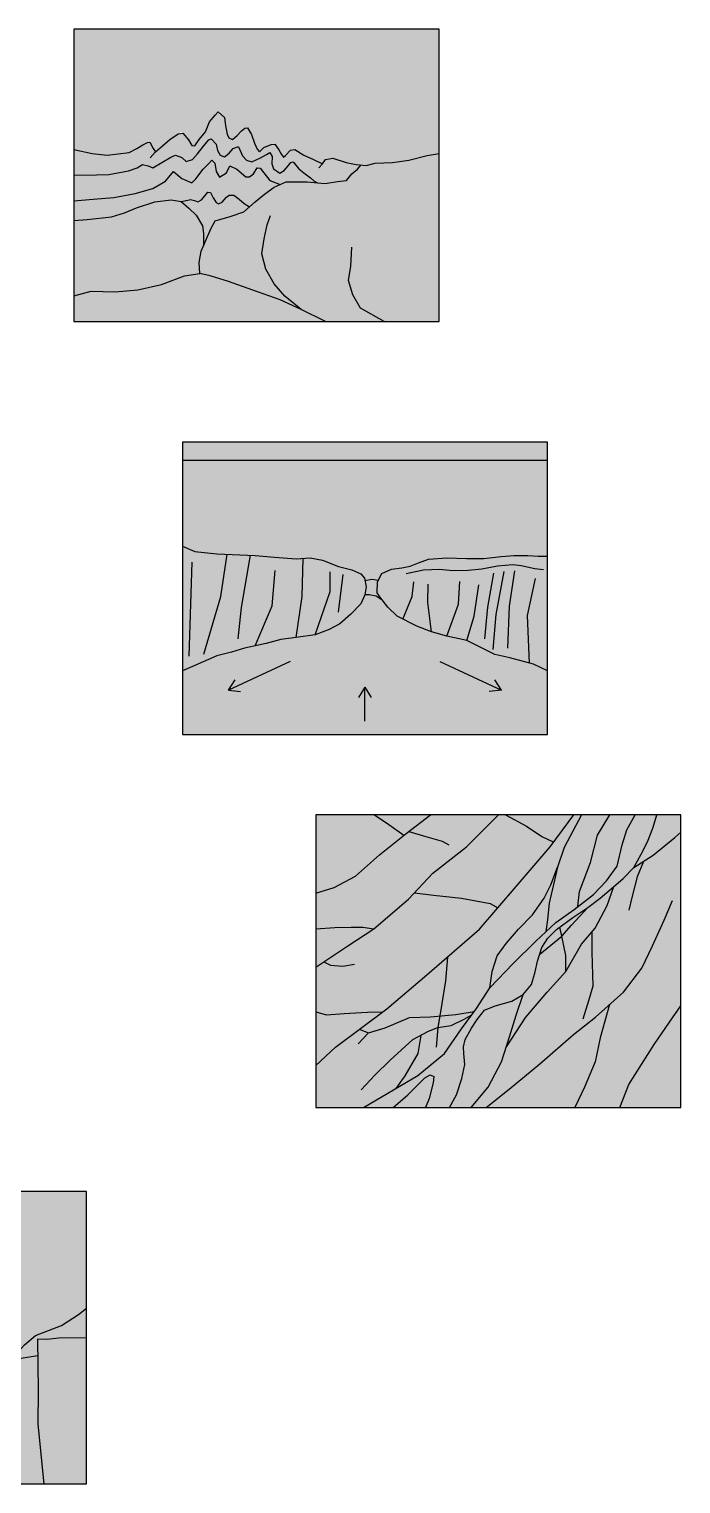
# Model space of a CAD drawing. Header units: millimetres. Extents: x 39 to 1913, y -1214 to 273.
# Drawn here: x 623 to 712.2, y -667.9 to -468.9 of the extents above; entities that cross this region are included whole.
import ezdxf

# ---------------------------------------------------------------- set-up
doc = ezdxf.new("R2010")
doc.units = ezdxf.units.MM

msp = doc.modelspace()

# ---------------------------------------------------------------- hatches: boundary and pattern name
at = {"true_color": 0xc3daea}
h = msp.add_hatch(color=254, dxfattribs=at)
h.dxf.hatch_style = 1
h.paths.add_polyline_path([(679.08, -468.89), (629.08, -468.89), (629.08, -485.37), (631.59, -485.91), (633.65, -486.14), (636.67, -485.79), (637.71, -485.2), (638.99, -484.4), (639.48, -484.37), (639.96, -485.23), (640.27, -485.66), (641.21, -484.85), (642.25, -483.97), (643.83, -482.93), (644.77, -484.04), (645.25, -484.79), (645.65, -484.87), (646.23, -484), (647.12, -482.93), (647.66, -481.58), (648.83, -480.21), (649.72, -480.99), (649.83, -482.12), (650.06, -483.25), (650.31, -483.75), (650.81, -483.98), (651.43, -483.43), (652.37, -482.46), (652.85, -482.41), (653.39, -483.31), (653.81, -484.5), (654.2, -485.33), (654.5, -485.66), (655.11, -485.1), (656.51, -484.51), (657.13, -485.42), (657.51, -486.06), (657.79, -486.4), (658.07, -486.17), (658.77, -485.43), (659.32, -485.38), (660.58, -486.14), (661.9, -486.73), (663.15, -487.3), (663.52, -486.74), (664.55, -486.55), (666.36, -487.15), (667.75, -487.41), (669.11, -487.53), (670.35, -487.23), (672.73, -487.12), (674.94, -486.81), (677.47, -486.17), (679.08, -485.89)])
at = {"true_color": 0xcdbaae}
h = msp.add_hatch(color=9, dxfattribs=at)
h.dxf.hatch_style = 1
h.paths.add_polyline_path([(650.06, -483.25), (649.83, -482.12), (649.72, -480.99), (648.83, -480.22), (648.44, -480.66), (647.66, -481.58), (647.12, -482.93), (646.23, -484), (645.65, -484.87), (645.25, -484.79), (644.77, -484.04), (644, -483.14), (643.37, -483.23), (642.25, -483.97), (641.21, -484.85), (640.27, -485.66), (639.96, -485.23), (639.48, -484.37), (639.19, -484.39), (638.52, -484.7), (637.71, -485.2), (636.67, -485.79), (633.65, -486.14), (631.59, -485.91), (629.08, -485.37), (629.08, -488.89), (632.17, -488.83), (633.9, -488.8), (636.59, -488.28), (637.76, -487.85), (638.49, -487.4), (639.28, -487.57), (639.9, -487.85), (641.15, -487.13), (642.35, -486.4), (642.99, -486.12), (643.85, -486.46), (644.48, -486.99), (645.35, -486.72), (646, -485.96), (646.84, -484.89), (647.59, -484.03), (647.89, -483.91), (648.56, -484.62), (648.76, -485.48), (649.1, -486.14), (649.69, -486.37), (650.33, -485.86), (650.92, -485.21), (651.48, -484.98), (651.64, -484.98), (652.18, -486.22), (652.74, -486.82), (653.45, -487.03), (654.65, -486.52), (655.48, -486.04), (655.94, -485.78), (656.23, -486.3), (656.2, -487.3), (656.43, -487.98), (656.96, -488.38), (657.29, -488.58), (657.9, -488.25), (658.43, -487.6), (658.8, -487.15), (659.12, -487.05), (659.89, -487.98), (660.58, -488.55), (661.5, -489.24), (661.95, -489.64), (662.44, -489.92), (663.51, -490), (665.17, -489.75), (666.43, -489.61), (667.15, -488.68), (667.9, -488.04), (668.43, -487.47), (667.75, -487.41), (666.36, -487.15), (664.55, -486.55), (663.52, -486.74), (663.15, -487.3), (661.9, -486.73), (660.58, -486.14), (659.32, -485.38), (658.77, -485.43), (658.07, -486.17), (657.79, -486.4), (657.51, -486.06), (657.13, -485.42), (656.59, -484.63), (656.12, -484.67), (655.11, -485.1), (654.5, -485.66), (654.2, -485.33), (653.81, -484.5), (653.39, -483.31), (652.85, -482.41), (652.48, -482.45), (652.04, -482.79), (651.43, -483.43), (650.81, -483.98), (650.31, -483.75)])
at = {"true_color": 0xb59d8a}
h = msp.add_hatch(color=253, dxfattribs=at)
h.dxf.hatch_style = 1
h.paths.add_polyline_path([(641.62, -489.67), (642.74, -488.35), (643.89, -489.33), (645.25, -489.91), (645.81, -489.38), (646.81, -488.07), (647.57, -487.26), (647.97, -486.81), (648.41, -487.21), (648.56, -488.36), (649.03, -489.14), (649.97, -488.57), (650.45, -487.59), (651.41, -488.06), (652.63, -489.08), (653.15, -489.11), (653.69, -488.69), (654.18, -487.86), (654.6, -487.9), (655.9, -489.6), (657.32, -490.13), (658.14, -489.76), (661.01, -489.79), (662.44, -489.92), (661.95, -489.64), (661.5, -489.24), (660.58, -488.55), (659.89, -487.98), (659.12, -487.05), (658.8, -487.15), (658.43, -487.6), (657.9, -488.25), (657.29, -488.58), (656.96, -488.38), (656.43, -487.98), (656.2, -487.3), (656.23, -486.3), (655.94, -485.78), (655.48, -486.04), (654.65, -486.52), (653.45, -487.03), (652.74, -486.82), (652.18, -486.22), (651.64, -484.98), (651.48, -484.98), (650.92, -485.21), (650.33, -485.86), (649.69, -486.37), (649.1, -486.14), (648.76, -485.48), (648.56, -484.62), (647.89, -483.91), (647.59, -484.03), (646.84, -484.89), (646, -485.96), (645.35, -486.72), (644.48, -486.99), (643.85, -486.46), (642.99, -486.12), (642.35, -486.4), (641.15, -487.13), (639.9, -487.85), (639.28, -487.57), (638.49, -487.4), (637.76, -487.85), (636.59, -488.28), (633.9, -488.8), (632.17, -488.83), (629.08, -488.89), (629.08, -492.39), (631.74, -492.14), (634.54, -491.91), (637.47, -491.38), (639.89, -490.68)])
at = {"true_color": 0xe2927a}
h = msp.add_hatch(color=33, dxfattribs=at)
h.dxf.hatch_style = 1
h.paths.add_polyline_path([(646.54, -499.27), (646.84, -498.6), (646.82, -496.83), (646.69, -495.82), (645.82, -494.35), (644.85, -493.38), (643.76, -492.45), (642.41, -492.23), (640.19, -492.51), (637.66, -493.32), (636, -494.04), (634.25, -494.57), (630.9, -494.95), (629.08, -495.07), (629.08, -505.36), (631.47, -504.72), (634.76, -504.81), (637.85, -504.57), (641.09, -503.82), (644.23, -502.62), (646.32, -502.32), (646.23, -500.82)])
h.paths.add_polyline_path([(679.08, -485.89), (677.47, -486.17), (674.94, -486.81), (672.73, -487.12), (670.35, -487.23), (669.11, -487.53), (668.43, -487.47), (667.9, -488.04), (667.15, -488.68), (666.43, -489.61), (665.17, -489.75), (663.51, -490), (662.44, -489.92), (661.01, -489.79), (658.14, -489.76), (656.49, -490.5), (655.21, -491.47), (653.9, -492.5), (652.34, -493.9), (650.47, -494.53), (648.44, -495.12), (647.82, -496.21), (647.13, -497.92), (646.54, -499.27), (646.23, -500.82), (646.32, -502.32), (647.77, -502.62), (650.26, -503.42), (654.25, -504.81), (657.33, -505.91), (660.22, -507.26), (663.56, -508.89), (679.08, -508.89)])
at = {"true_color": 0xa1886f}
h = msp.add_hatch(color=45, dxfattribs=at)
h.dxf.hatch_style = 1
h.paths.add_polyline_path([(640.19, -492.51), (642.41, -492.23), (643.76, -492.45), (644.7, -492.3), (645.06, -492.19), (645.6, -492.33), (646.07, -492.53), (646.57, -492.24), (647.06, -491.67), (647.42, -491.19), (647.8, -491.24), (648.15, -491.95), (648.56, -492.62), (648.9, -492.79), (649.41, -492.54), (649.98, -491.9), (650.35, -491.62), (650.98, -491.61), (651.7, -492.17), (652.41, -492.73), (653.12, -493.2), (653.9, -492.5), (655.21, -491.47), (656.49, -490.5), (657.32, -490.13), (655.9, -489.6), (654.6, -487.9), (654.18, -487.86), (653.69, -488.69), (653.15, -489.11), (652.63, -489.08), (651.41, -488.06), (650.45, -487.59), (649.97, -488.57), (649.03, -489.14), (648.56, -488.36), (648.41, -487.21), (647.97, -486.81), (647.57, -487.26), (646.81, -488.07), (645.81, -489.38), (645.25, -489.91), (643.89, -489.33), (642.74, -488.35), (641.62, -489.67), (639.89, -490.68), (637.47, -491.38), (634.54, -491.91), (631.74, -492.14), (629.08, -492.39), (629.08, -495.07), (630.9, -494.95), (634.25, -494.57), (636, -494.04), (637.66, -493.32)])
at = {"true_color": 0x927760}
h = msp.add_hatch(color=35, dxfattribs=at)
h.dxf.hatch_style = 1
h.paths.add_polyline_path([(652.34, -493.9), (653.12, -493.2), (652.41, -492.73), (651.7, -492.17), (650.98, -491.61), (650.35, -491.62), (649.98, -491.9), (649.41, -492.54), (648.9, -492.79), (648.56, -492.62), (648.15, -491.95), (647.8, -491.24), (647.42, -491.19), (647.06, -491.67), (646.57, -492.24), (646.07, -492.53), (645.6, -492.33), (645.06, -492.19), (644.7, -492.3), (643.76, -492.45), (644.85, -493.38), (645.82, -494.35), (646.69, -495.82), (646.82, -496.83), (646.84, -498.6), (647.13, -497.92), (647.82, -496.21), (648.44, -495.12), (650.47, -494.53)])
at = {"true_color": 0xefb68b}
h = msp.add_hatch(color=31, dxfattribs=at)
h.dxf.hatch_style = 1
h.paths.add_polyline_path([(654.25, -504.81), (650.26, -503.42), (647.77, -502.62), (646.32, -502.32), (644.23, -502.62), (641.09, -503.82), (637.85, -504.57), (634.76, -504.81), (631.47, -504.72), (629.08, -505.36), (629.08, -508.89), (663.56, -508.89), (660.22, -507.26), (657.33, -505.91)])
at = {"true_color": 0xc3daea}
h = msp.add_hatch(color=254, dxfattribs=at)
h.dxf.hatch_style = 1
h.paths.add_polyline_path([(693.94, -525.4), (643.94, -525.4), (643.94, -527.87), (693.94, -527.87)])
at = {"true_color": 0x6788b2}
h = msp.add_hatch(color=163, dxfattribs=at)
h.dxf.hatch_style = 1
h.paths.add_polyline_path([(693.94, -527.87), (643.94, -527.87), (643.94, -539.61), (645.66, -540.35), (648.65, -540.65), (653.91, -540.89), (656.55, -541.12), (659.51, -541.36), (661.46, -541.21), (663.12, -541.54), (665.34, -542.39), (667.14, -542.84), (668.39, -543.43), (668.89, -544.02), (668.94, -544.31), (669.88, -544.12), (670.78, -544.26), (671.23, -543.37), (672.59, -542.78), (674.01, -542.57), (675.13, -542.36), (676.29, -541.92), (677.65, -541.42), (680.14, -541.21), (682.86, -541.33), (685.23, -541.3), (687.57, -541.03), (689.31, -540.91), (691.24, -540.91), (692.66, -541), (693.94, -541)])
at = {"true_color": 0x42736c}
h = msp.add_hatch(color=127, dxfattribs=at)
h.dxf.hatch_style = 1
h.paths.add_polyline_path([(693.94, -541), (692.66, -541), (691.24, -540.91), (689.31, -540.91), (687.57, -541.03), (685.23, -541.3), (682.86, -541.33), (680.14, -541.21), (677.65, -541.42), (676.29, -541.92), (675.13, -542.36), (674.01, -542.57), (672.59, -542.78), (671.23, -543.37), (670.67, -544.49), (670.61, -546), (670.96, -546.57), (672.06, -547.99), (673.36, -549.2), (676.05, -550.59), (678.06, -551.33), (680.17, -551.92), (682.89, -552.54), (686.74, -554.44), (688.78, -554.88), (692.03, -555.77), (693.94, -556.68)])
h.paths.add_polyline_path([(669.1, -545.18), (668.89, -544.02), (668.39, -543.43), (667.14, -542.84), (665.34, -542.39), (663.12, -541.54), (661.46, -541.21), (660.48, -541.28), (660.36, -546.53), (659.51, -552.13), (662.11, -551.74), (664.04, -551.03), (665.52, -550.23), (667.03, -548.93), (668.36, -547.51), (668.92, -546.3)])
h.paths.add_polyline_path([(660.48, -541.28), (659.51, -541.36), (656.55, -541.12), (653.91, -540.89), (648.65, -540.65), (645.66, -540.35), (643.94, -539.61), (643.94, -556.68), (645.66, -555.97), (648.68, -554.61), (650.69, -554.11), (652.43, -553.58), (655.42, -552.96), (657.41, -552.39), (659.51, -552.13), (660.36, -546.53)])
at = {"true_color": 0xd06f6c}
h = msp.add_hatch(color=13, dxfattribs=at)
h.dxf.hatch_style = 1
h.paths.add_polyline_path([(670.67, -544.49), (670.78, -544.26), (669.88, -544.12), (668.94, -544.31), (669.1, -545.18), (668.92, -546.3), (669.53, -546.28), (670.47, -546.47), (671.29, -546.99), (670.96, -546.57), (670.61, -546)])
at = {"true_color": 0xefb68b}
h = msp.add_hatch(color=31, dxfattribs=at)
h.dxf.hatch_style = 1
h.paths.add_polyline_path([(693.94, -556.68), (692.03, -555.77), (688.78, -554.88), (686.74, -554.44), (682.89, -552.54), (680.17, -551.92), (678.06, -551.33), (676.05, -550.59), (673.36, -549.2), (672.06, -547.99), (671.29, -546.99), (670.47, -546.47), (669.53, -546.28), (668.92, -546.3), (668.36, -547.51), (667.03, -548.93), (665.52, -550.23), (664.04, -551.03), (662.11, -551.74), (659.51, -552.13), (657.41, -552.39), (655.42, -552.96), (652.43, -553.58), (650.69, -554.11), (648.68, -554.61), (645.66, -555.97), (643.94, -556.68), (643.94, -565.4), (693.94, -565.4)])
at = {"true_color": 0xe2927a}
h = msp.add_hatch(color=33, dxfattribs=at)
h.dxf.hatch_style = 1
h.paths.add_polyline_path([(712.2, -602.53), (710.62, -604.73), (708.53, -607.82), (705.07, -613.26), (703.82, -616.4), (712.2, -616.4)], flags=17)
h.paths.add_polyline_path([(708.53, -607.82), (710.62, -604.73), (712.2, -602.53), (712.2, -578.75), (711.37, -579.49), (708.4, -581.89), (705.76, -583.59), (704.3, -585.11), (703, -586.19), (702.11, -588.8), (700.46, -591.9), (698.59, -594.07), (696.42, -597.83), (693.88, -600.66), (690.96, -604.07), (688.3, -608.12), (687.64, -610.18), (685.79, -613.63), (683.48, -616.4), (685.54, -616.4), (688.68, -613.89), (692.87, -610.43), (697.48, -606.45), (700.52, -604.05), (702.43, -602.34), (701.15, -606.87), (700.47, -610.17), (699, -613.63), (697.69, -616.4), (703.82, -616.4), (705.07, -613.26)])
h.paths.add_polyline_path([(700.47, -610.17), (701.15, -606.87), (702.43, -602.34), (700.52, -604.05), (697.48, -606.45), (692.87, -610.43), (688.68, -613.89), (685.54, -616.4), (697.69, -616.4), (699, -613.63)], flags=17)
h.paths.add_polyline_path([(696.42, -597.83), (696.42, -595.62), (695.89, -592.99), (694.9, -593.81), (692.87, -595.45), (692.58, -596.4), (692.26, -597.84), (691.75, -599.61), (690.59, -600.96), (689.66, -603.78), (688.74, -606.74), (688.3, -608.12), (690.96, -604.07), (693.88, -600.66)], flags=17)
h.paths.add_polyline_path([(700.46, -591.9), (702.11, -588.8), (703, -586.19), (702.65, -586.48), (701.14, -587.8), (699.46, -589.07), (697.21, -591.48), (695.89, -592.99), (696.42, -595.62), (696.42, -597.83), (698.59, -594.07)], flags=17)
h.paths.add_polyline_path([(697.21, -591.48), (699.46, -589.07), (697.39, -590.43), (695.6, -591.76), (695.89, -592.99)], flags=17)
h.paths.add_polyline_path([(695.6, -591.76), (695.18, -592.07), (693.99, -593.26), (693.16, -594.51), (692.87, -595.45), (694.9, -593.81), (695.89, -592.99)], flags=17)
h.paths.add_polyline_path([(689.66, -603.78), (690.59, -600.96), (689.05, -601.86), (686.77, -602.53), (685.3, -603.11), (684.3, -604.39), (683.51, -605.57), (682.65, -607.13), (682.41, -608.1), (682.49, -609.02), (682.63, -610.54), (682.21, -612.44), (681.49, -614.7), (680.51, -616.4), (683.48, -616.4), (685.79, -613.63), (687.64, -610.18), (688.74, -606.74)])
h.paths.add_polyline_path([(678.27, -613.06), (678.37, -612.16), (677.87, -611.95), (677.13, -612.37), (675.98, -613.52), (674.82, -614.67), (672.8, -616.4), (677.22, -616.4), (677.74, -615.19)], flags=17)
h.paths.add_polyline_path([(679.81, -609.04), (682.16, -605.67), (683.58, -603.73), (682.52, -604.34), (680.75, -605.2), (678.9, -605.48), (677.65, -605.99), (676.57, -606.55), (676.17, -609.04), (674.42, -612.07), (673.19, -613.81), (676.18, -612.06)])
h.paths.add_polyline_path([(676.17, -609.04), (676.57, -606.55), (677.65, -605.99), (678.9, -605.48), (679.2, -603.88), (677.9, -603.99), (675.03, -604.09), (671.73, -605.51), (669.44, -606.19), (668.15, -605.72), (664.89, -608.15), (662.2, -610.67), (662.2, -616.4), (668.76, -616.4), (673.19, -613.81), (674.42, -612.07)])
h.paths.add_polyline_path([(679.45, -602.21), (679.97, -599.08), (680.23, -595.83), (677.41, -598.27), (671.95, -602.9), (668.15, -605.72), (669.44, -606.19), (671.73, -605.51), (675.03, -604.09), (677.9, -603.99), (679.2, -603.88)])
h.paths.add_polyline_path([(682.52, -604.34), (683.58, -603.73), (683.89, -603.29), (681.39, -603.7), (679.2, -603.88), (678.9, -605.48), (680.75, -605.2)])
h.paths.add_polyline_path([(686.35, -597.79), (687.06, -595.65), (688.25, -594), (689.96, -592.04), (691.9, -590.06), (693.49, -587.78), (694.39, -585.96), (695.29, -583.55), (696.19, -580.84), (698.57, -576.4), (697.54, -576.4), (694.29, -580.77), (689.66, -586.17), (684.61, -592.04), (680.23, -595.83), (679.97, -599.08), (679.45, -602.21), (679.2, -603.88), (681.39, -603.7), (683.89, -603.29), (684.21, -602.86), (686.05, -600.04)])
h.paths.add_polyline_path([(692.34, -593.65), (693.7, -592.37), (693.92, -590.71), (694.17, -588.45), (695.29, -583.55), (694.39, -585.96), (693.49, -587.78), (691.9, -590.06), (689.96, -592.04), (688.25, -594), (687.06, -595.65), (686.35, -597.79), (686.05, -600.04), (689.22, -596.72)], flags=17)
h.paths.add_polyline_path([(698.29, -586.88), (699.8, -582.92), (700.76, -579.17), (702.47, -576.4), (698.57, -576.4), (696.19, -580.84), (695.29, -583.55), (694.17, -588.45), (693.92, -590.71), (693.7, -592.37), (695.05, -591.1), (697.56, -589.31), (698.1, -588.89)])
h.paths.add_polyline_path([(704.16, -580.46), (704.77, -578.42), (705.95, -576.4), (702.47, -576.4), (700.76, -579.17), (699.8, -582.92), (698.29, -586.88), (698.1, -588.89), (700.22, -587.26), (702.01, -585.42), (703.49, -583.38)])
h.paths.add_polyline_path([(712.2, -578.75), (712.2, -576.4), (708.9, -576.4), (708.68, -577.16), (708.33, -578.22), (707.63, -580.09), (706.77, -581.74), (705.76, -583.59), (708.4, -581.89), (711.37, -579.49)])
h.paths.add_polyline_path([(694.29, -580.77), (694.78, -580.11), (693.17, -579.32), (691.04, -577.94), (688.2, -576.4), (687.2, -576.4), (682.83, -580.77), (678.23, -584.35), (675.71, -587.05), (678.33, -587.36), (682.14, -587.76), (686.06, -588.5), (687.14, -589.11), (689.66, -586.17)])
h.paths.add_polyline_path([(697.54, -576.4), (688.2, -576.4), (691.04, -577.94), (693.17, -579.32), (694.78, -580.11)], flags=17)
h.paths.add_polyline_path([(687.14, -589.11), (686.06, -588.5), (682.14, -587.76), (678.33, -587.36), (675.71, -587.05), (674.9, -587.93), (670.14, -591.97), (666.61, -594.32), (662.2, -597.23), (662.2, -603.31), (663.66, -603.73), (666.08, -603.57), (670.05, -603.31), (671.32, -603.37), (671.95, -602.9), (677.41, -598.27), (680.23, -595.83), (684.61, -592.04)])
h.paths.add_polyline_path([(671.32, -603.37), (670.05, -603.31), (666.08, -603.57), (663.66, -603.73), (662.2, -603.31), (662.2, -610.67), (664.89, -608.15), (668.15, -605.72)])
h.paths.add_polyline_path([(674.9, -587.93), (678.23, -584.35), (682.83, -580.77), (687.2, -576.4), (677.92, -576.4), (674.59, -578.93), (670.91, -581.84), (667.64, -584.76), (664.72, -586.34), (662.2, -587.11), (662.2, -591.99), (664.8, -591.79), (667.04, -591.73), (668.67, -591.75), (670.14, -591.97)])
h.paths.add_polyline_path([(670.14, -591.97), (668.67, -591.75), (667.04, -591.73), (664.8, -591.79), (662.2, -591.99), (662.2, -597.23), (666.61, -594.32)], flags=17)
h.paths.add_polyline_path([(670.91, -581.84), (674.27, -579.18), (672.22, -577.68), (670.23, -576.4), (662.2, -576.4), (662.2, -587.11), (664.72, -586.34), (667.64, -584.76)], flags=17)
h.paths.add_polyline_path([(677.92, -576.4), (670.23, -576.4), (672.22, -577.68), (674.27, -579.18), (674.59, -578.93)], flags=17)
h = msp.add_hatch(color=252)
h.dxf.hatch_style = 1
h.paths.add_polyline_path([(689.22, -596.72), (686.05, -600.04), (684.21, -602.86), (682.16, -605.67), (679.81, -609.04), (676.18, -612.06), (668.76, -616.4), (672.8, -616.4), (674.82, -614.67), (675.98, -613.52), (677.13, -612.37), (677.87, -611.95), (678.37, -612.16), (678.27, -613.06), (677.74, -615.19), (677.22, -616.4), (680.51, -616.4), (681.49, -614.7), (682.21, -612.44), (682.63, -610.54), (682.49, -609.02), (682.41, -608.1), (682.65, -607.13), (683.51, -605.57), (684.3, -604.39), (685.3, -603.11), (686.77, -602.53), (689.05, -601.86), (690.59, -600.96), (691.75, -599.61), (692.26, -597.84), (692.58, -596.4), (693.16, -594.51), (693.99, -593.26), (695.18, -592.07), (697.39, -590.43), (699.46, -589.07), (701.14, -587.8), (702.65, -586.48), (704.3, -585.11), (705.76, -583.59), (706.77, -581.74), (707.63, -580.09), (708.33, -578.22), (708.68, -577.16), (708.9, -576.4), (705.95, -576.4), (704.77, -578.42), (704.16, -580.46), (703.49, -583.38), (702.01, -585.42), (700.22, -587.26), (697.56, -589.31), (695.05, -591.1), (692.34, -593.65)])
at = {"true_color": 0xc3daea}
h = msp.add_hatch(color=254, dxfattribs=at)
h.dxf.hatch_style = 1
h.paths.add_polyline_path([(630.81, -627.91), (580.81, -627.91), (580.81, -647), (582.94, -648.31), (585.79, -649.03), (588.27, -648.65), (588.26, -649.1), (594.5, -651.46), (597.34, -652.97), (598.21, -653.08), (598.16, -653.31), (600.27, -653.71), (602.84, -654.02), (604.77, -654.02), (607.65, -654.45), (609.34, -654.17), (609.16, -653.05), (609.96, -652.92), (611.83, -651.94), (613.42, -651.43), (613.34, -651.19), (616.52, -651.06), (618.93, -650.59), (621.46, -649.85), (622.33, -648.89), (623.82, -647.6), (627.4, -646.22), (629.71, -644.73), (630.81, -643.89)])
at = {"true_color": 0xcdbaae}
h = msp.add_hatch(color=9, dxfattribs=at)
h.dxf.hatch_style = 1
h.paths.add_polyline_path([(609.34, -654.17), (607.65, -654.45), (604.77, -654.02), (602.84, -654.02), (600.27, -653.71), (598.16, -653.31), (597.51, -656.35), (597.29, -657.89), (599.02, -658.49), (602.47, -658.07), (605.01, -657.8), (604.85, -656.26), (606.57, -656.18), (609.71, -656.4)])
h.paths.add_polyline_path([(594.5, -651.46), (588.26, -649.1), (588.2, -651.3), (591.07, -652.45), (593.61, -652.87), (596.47, -652.87), (597.34, -652.97)])
h.paths.add_polyline_path([(582.94, -648.31), (580.81, -647), (580.81, -649.81), (585.79, -649.03)])
h.paths.add_polyline_path([(624.1, -648.1), (625.41, -648.16), (627.01, -647.97), (630.81, -647.91), (630.81, -643.89), (629.71, -644.73), (627.4, -646.22), (623.82, -647.6), (622.33, -648.89), (621.46, -649.85), (618.93, -650.59), (616.52, -651.06), (617.09, -651.03), (620.41, -650.98), (624.14, -650.38)])
h.paths.add_polyline_path([(613.42, -651.43), (611.83, -651.94), (609.96, -652.92), (610.75, -652.79), (613.72, -652.35)])
at = {"true_color": 0xe2927a}
h = msp.add_hatch(color=33, dxfattribs=at)
h.dxf.hatch_style = 1
h.paths.add_polyline_path([(588.27, -648.65), (580.81, -649.81), (580.81, -667.91), (595.92, -667.91), (596.76, -661.56), (597.51, -656.35), (598.21, -653.08), (596.47, -652.87), (593.61, -652.87), (591.07, -652.45), (588.2, -651.3)])
h.paths.add_polyline_path([(605.01, -657.8), (602.47, -658.07), (599.02, -658.49), (597.29, -657.89), (596.76, -661.56), (595.92, -667.91), (624.97, -667.91), (624.18, -659.72), (624.21, -655.12), (624.14, -650.38), (620.41, -650.98), (617.09, -651.03), (613.34, -651.19), (613.72, -652.35), (610.75, -652.79), (609.16, -653.05), (609.71, -656.4), (606.57, -656.18), (604.85, -656.26)])
h.paths.add_polyline_path([(630.81, -647.91), (627.01, -647.97), (625.41, -648.16), (624.1, -648.1), (624.21, -655.12), (624.18, -659.72), (624.97, -667.91), (630.81, -667.91)])

# ---------------------------------------------------------------- linework, layer by layer
at = {"color": 251}
for points in [[(629.08, -508.89), (679.08, -508.89), (679.08, -468.89), (629.08, -468.89), (629.08, -508.89)], [(639.52, -486.52), (640.27, -485.66), (641.21, -484.85), (642.25, -483.97), (643.37, -483.23), (644, -483.14), (644.77, -484.04), (645.25, -484.79), (645.65, -484.87), (646.23, -484), (647.12, -482.93), (647.66, -481.58), (648.44, -480.66), (648.83, -480.22), (649.72, -480.99), (649.83, -482.12), (650.06, -483.25), (650.31, -483.75), (650.81, -483.98), (651.43, -483.43), (652.04, -482.79), (652.48, -482.45), (652.85, -482.41), (653.39, -483.31), (653.81, -484.5), (654.2, -485.33), (654.5, -485.66), (655.11, -485.1), (656.12, -484.67), (656.59, -484.63), (657.13, -485.42), (657.51, -486.06), (657.79, -486.4), (658.07, -486.17), (658.77, -485.43), (659.32, -485.38), (660.58, -486.14), (661.9, -486.73), (663.15, -487.3)], [(629.08, -488.89), (632.17, -488.83), (633.9, -488.8), (636.59, -488.28), (637.76, -487.85), (638.49, -487.4), (639.28, -487.57), (639.9, -487.85), (641.15, -487.13), (642.35, -486.4), (642.99, -486.12), (643.85, -486.46), (644.48, -486.99), (645.35, -486.72), (646, -485.96), (646.84, -484.89), (647.59, -484.03), (647.89, -483.91), (648.56, -484.62), (648.76, -485.48), (649.1, -486.14), (649.69, -486.37), (650.33, -485.86), (650.92, -485.21), (651.48, -484.98), (651.64, -484.98), (652.18, -486.22), (652.74, -486.82), (653.45, -487.03), (654.65, -486.52), (655.48, -486.04), (655.94, -485.78), (656.23, -486.3), (656.2, -487.3), (656.43, -487.98), (656.96, -488.38), (657.29, -488.58), (657.9, -488.25), (658.43, -487.6), (658.8, -487.15), (659.12, -487.05), (659.89, -487.98), (660.58, -488.55), (661.5, -489.24), (661.95, -489.64), (662.44, -489.92), (663.51, -490), (665.17, -489.75), (666.43, -489.61), (667.15, -488.68), (667.9, -488.04), (668.43, -487.47)], [(629.08, -485.37), (631.59, -485.91), (633.65, -486.14), (636.67, -485.79), (637.71, -485.2), (638.52, -484.7), (639.19, -484.39), (639.48, -484.37), (639.96, -485.23), (640.27, -485.66)], [(629.08, -492.39), (631.74, -492.14), (634.54, -491.91), (637.47, -491.38), (639.89, -490.68), (641.62, -489.67), (642.74, -488.35), (643.89, -489.33), (645.25, -489.91), (645.81, -489.38), (646.81, -488.07), (647.57, -487.26), (647.97, -486.81), (648.41, -487.21), (648.56, -488.36), (649.03, -489.14), (649.97, -488.57), (650.45, -487.59), (651.41, -488.06), (652.63, -489.08), (653.15, -489.11), (653.69, -488.69), (654.18, -487.86), (654.6, -487.9), (655.9, -489.6), (657.32, -490.13)], [(662.61, -487.86), (663.15, -487.3), (663.52, -486.74), (664.55, -486.55), (666.36, -487.15), (667.75, -487.41), (669.11, -487.53), (670.35, -487.23), (672.73, -487.12), (674.94, -486.81), (677.47, -486.17), (679.08, -485.89)], [(643.76, -492.45), (644.7, -492.3), (645.06, -492.19), (645.6, -492.33), (646.07, -492.53), (646.57, -492.24), (647.06, -491.67), (647.42, -491.19), (647.8, -491.24), (648.15, -491.95), (648.56, -492.62), (648.9, -492.79), (649.41, -492.54), (649.98, -491.9), (650.35, -491.62), (650.98, -491.61), (651.7, -492.17), (652.41, -492.73), (653.12, -493.2)], [(660.22, -507.26), (657.33, -505.91), (654.25, -504.81), (650.26, -503.42), (647.77, -502.62), (646.32, -502.32), (646.23, -500.82), (646.54, -499.27), (647.13, -497.92), (647.82, -496.21), (648.44, -495.12), (650.47, -494.53), (652.34, -493.9), (653.9, -492.5), (655.21, -491.47), (656.49, -490.5), (658.14, -489.76), (661.01, -489.79), (662.44, -489.92)], [(629.08, -495.07), (630.9, -494.95), (634.25, -494.57), (636, -494.04), (637.66, -493.32), (640.19, -492.51), (642.41, -492.23), (643.76, -492.45), (644.85, -493.38), (645.82, -494.35), (646.69, -495.82), (646.82, -496.83), (646.84, -498.6)], [(663.56, -508.89), (660.22, -507.26), (657.98, -505.41), (656.49, -503.72), (655.39, -501.73), (654.84, -499.63), (655.14, -497.59), (655.54, -495.65), (655.99, -494.4)], [(671.59, -508.89), (668.35, -507.06), (667.3, -505.26), (666.7, -503.27), (667, -501.33), (667.15, -498.74)], [(629.08, -505.36), (631.47, -504.72), (634.76, -504.81), (637.85, -504.57), (641.09, -503.82), (644.23, -502.62), (646.32, -502.32)], [(643.94, -565.4), (693.94, -565.4), (693.94, -525.4), (643.94, -525.4), (643.94, -565.4)], [(643.94, -527.87), (693.94, -527.87)], [(643.94, -539.61), (645.66, -540.35), (648.65, -540.65), (653.91, -540.89), (656.55, -541.12), (659.51, -541.36), (661.46, -541.21), (663.12, -541.54), (665.34, -542.39), (667.14, -542.84), (668.39, -543.43), (668.89, -544.02), (669.1, -545.18), (668.92, -546.3), (668.36, -547.51), (667.03, -548.93), (665.52, -550.23), (664.04, -551.03), (662.11, -551.74), (659.51, -552.13), (657.41, -552.39), (655.42, -552.96), (652.43, -553.58), (650.69, -554.11), (648.68, -554.61), (645.66, -555.97), (643.94, -556.68)], [(646.89, -554.38), (649.22, -546.53), (650.08, -540.71)], [(653.24, -540.85), (651.98, -548.01), (651.55, -552.29)], [(659.51, -552.13), (660.36, -546.53), (660.48, -541.28)], [(693.94, -556.68), (692.03, -555.77), (688.78, -554.88), (686.74, -554.44), (682.89, -552.54), (680.17, -551.92), (678.06, -551.33), (676.05, -550.59), (673.36, -549.2), (672.06, -547.99), (670.96, -546.57), (670.61, -546), (670.67, -544.49), (671.23, -543.37), (672.59, -542.78), (674.01, -542.57), (675.13, -542.36), (676.29, -541.92), (677.65, -541.42), (680.14, -541.21), (682.86, -541.33), (685.23, -541.3), (687.57, -541.03), (689.31, -540.91), (691.24, -540.91), (692.66, -541), (693.94, -541)], [(645.22, -541.82), (644.84, -554.67)], [(653.93, -553.27), (656.22, -547.77), (656.65, -542.96)], [(662.11, -551.74), (664.17, -545.82), (664.17, -543.15)], [(674.6, -543.34), (676.97, -542.84), (679.13, -542.78), (680.99, -542.93), (683.07, -542.9), (684.96, -542.72), (687.09, -542.33), (689.19, -542.13), (690.32, -542.25), (692.18, -542.66), (693.37, -542.81)], [(686.54, -543.32), (685.73, -547.98), (685.31, -552.28)], [(686.51, -553.75), (686.89, -548.97), (688, -543.11)], [(688.48, -553.57), (688.72, -547.83), (689.44, -542.99)], [(665.93, -543.49), (665.26, -548.63)], [(668.94, -544.31), (669.88, -544.12), (670.78, -544.26)], [(674.13, -549.6), (675.4, -546.53), (675.64, -544.49)], [(678.06, -551.33), (677.54, -547.34), (677.59, -544.82)], [(680.17, -551.92), (681.73, -547.58), (681.92, -544.44)], [(682.89, -552.54), (683.87, -549.2), (684.54, -544.91)], [(691.48, -555.62), (691.2, -549.12), (692.28, -544.03)], [(671.29, -546.99), (670.47, -546.47), (669.53, -546.28), (668.92, -546.3)], [(658.7, -555.38), (650.26, -559.32)], [(679.17, -555.38), (687.62, -559.32)], [(650.26, -559.32), (651.17, -557.92)], [(668.94, -558.92), (668.06, -560.34)], [(668.94, -563.58), (668.94, -558.92)], [(668.94, -558.92), (669.81, -560.34)], [(687.62, -559.32), (686.7, -557.92)], [(650.26, -559.32), (651.92, -559.51)], [(687.62, -559.32), (685.96, -559.51)], [(662.2, -616.4), (712.2, -616.4), (712.2, -576.4), (662.2, -576.4), (662.2, -616.4)], [(662.2, -587.11), (664.72, -586.34), (667.64, -584.76), (670.91, -581.84), (674.59, -578.93), (677.92, -576.4)], [(662.2, -597.23), (666.61, -594.32), (670.14, -591.97), (674.9, -587.93), (678.23, -584.35), (682.83, -580.77), (687.2, -576.4)], [(662.2, -610.67), (664.89, -608.15), (671.95, -602.9), (677.41, -598.27), (684.61, -592.04), (689.66, -586.17), (694.29, -580.77), (697.54, -576.4)], [(668.76, -616.4), (676.18, -612.06), (679.81, -609.04), (682.16, -605.67), (684.21, -602.86), (686.05, -600.04), (689.22, -596.72), (692.34, -593.65), (695.05, -591.1), (697.56, -589.31), (700.22, -587.26), (702.01, -585.42), (703.49, -583.38), (704.16, -580.46), (704.77, -578.42), (705.95, -576.4)], [(670.23, -576.4), (672.22, -577.68), (674.27, -579.18)], [(680.51, -616.4), (681.49, -614.7), (682.21, -612.44), (682.63, -610.54), (682.49, -609.02), (682.41, -608.1), (682.65, -607.13), (683.51, -605.57), (684.3, -604.39), (685.3, -603.11), (686.77, -602.53), (689.05, -601.86), (690.59, -600.96), (691.75, -599.61), (692.26, -597.84), (692.58, -596.4), (693.16, -594.51), (693.99, -593.26), (695.18, -592.07), (697.39, -590.43), (699.46, -589.07), (701.14, -587.8), (702.65, -586.48), (704.3, -585.11), (705.76, -583.59), (706.77, -581.74), (707.63, -580.09), (708.33, -578.22), (708.68, -577.16), (708.9, -576.4)], [(688.2, -576.4), (691.04, -577.94), (693.17, -579.32), (694.78, -580.11)], [(698.57, -576.4), (696.19, -580.84), (695.29, -583.55), (694.17, -588.45), (693.92, -590.71), (693.7, -592.37)], [(698.1, -588.89), (698.29, -586.88), (699.8, -582.92), (700.76, -579.17), (702.47, -576.4)], [(674.95, -578.65), (677.26, -579.35), (679.52, -579.98), (680.41, -580.5)], [(705.76, -583.59), (708.4, -581.89), (711.37, -579.49), (712.2, -578.75)], [(707.08, -582.74), (706.22, -584.88), (705.47, -587.7), (705.08, -589.43)], [(686.05, -600.04), (686.35, -597.79), (687.06, -595.65), (688.25, -594), (689.96, -592.04), (691.9, -590.06), (693.49, -587.78), (694.39, -585.96), (695.29, -583.55)], [(675.71, -587.05), (678.33, -587.36), (682.14, -587.76), (686.06, -588.5), (687.14, -589.11)], [(688.3, -608.12), (690.96, -604.07), (693.88, -600.66), (696.42, -597.83), (698.59, -594.07), (700.46, -591.9), (702.11, -588.8), (703, -586.19)], [(685.54, -616.4), (688.68, -613.89), (692.87, -610.43), (697.48, -606.45), (700.52, -604.05), (704.34, -600.64), (706.85, -597.35), (708.32, -594.31), (709.89, -590.8), (711.04, -588.08)], [(692.87, -595.45), (694.9, -593.81), (695.89, -592.99), (697.21, -591.48), (699.46, -589.07)], [(662.2, -591.99), (664.8, -591.79), (667.04, -591.73), (668.67, -591.75), (670.14, -591.97)], [(696.42, -597.83), (696.42, -595.62), (695.89, -592.99), (695.6, -591.76)], [(700, -592.43), (699.99, -595.15), (700.15, -599.81), (699.57, -601.69), (698.79, -604.31)], [(663.29, -596.51), (664.24, -596.93), (665.92, -597.07), (667.49, -596.83)], [(680.23, -595.83), (679.97, -599.08), (679.45, -602.21), (679.2, -603.88), (678.9, -605.48), (678.71, -608.16)], [(683.48, -616.4), (685.79, -613.63), (687.64, -610.18), (688.74, -606.74), (689.66, -603.78), (690.59, -600.96)], [(702.43, -602.34), (701.15, -606.87), (700.47, -610.17), (699, -613.63), (697.69, -616.4)], [(703.82, -616.4), (705.07, -613.26), (708.53, -607.82), (710.62, -604.73), (712.2, -602.53)], [(662.2, -603.31), (663.66, -603.73), (666.08, -603.57), (670.05, -603.31), (671.32, -603.37)], [(668.02, -607.7), (669.44, -606.19), (671.73, -605.51), (675.03, -604.09), (677.9, -603.99), (681.39, -603.7), (683.89, -603.29)], [(668.4, -614), (670.31, -612), (672.41, -609.96), (675.48, -607.12), (677.65, -605.99), (678.9, -605.48), (680.75, -605.2), (682.52, -604.34), (683.58, -603.73)], [(668.15, -605.72), (669.44, -606.19)], [(676.57, -606.55), (676.17, -609.04), (674.42, -612.07), (673.19, -613.81)], [(672.8, -616.4), (674.82, -614.67), (675.98, -613.52), (677.13, -612.37), (677.87, -611.95), (678.37, -612.16), (678.27, -613.06), (677.74, -615.19), (677.22, -616.4)], [(580.81, -667.91), (630.81, -667.91), (630.81, -627.91), (580.81, -627.91), (580.81, -667.91)], [(616.52, -651.06), (618.93, -650.59), (621.46, -649.85), (622.33, -648.89), (623.82, -647.6), (627.4, -646.22), (629.71, -644.73), (630.81, -643.89)], [(630.81, -647.91), (627.01, -647.97), (625.41, -648.16), (624.1, -648.1), (624.21, -655.12), (624.18, -659.72), (624.97, -667.91)], [(624.14, -650.38), (620.41, -650.98), (617.09, -651.03), (613.34, -651.19), (613.95, -653.05), (615.57, -655.66), (616.56, -660.19), (617.22, -663.88)]]:
    msp.add_lwpolyline(points, dxfattribs=at)

doc.saveas('drawing.dxf')
